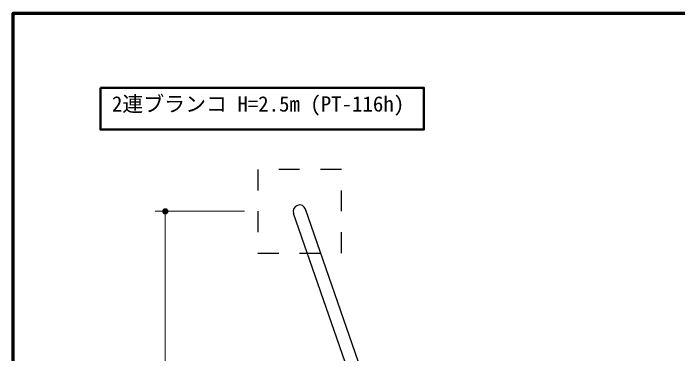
# Model space of a CAD drawing. Units: millimetres at full size, sheet at 1:40; details may follow other scales. Extents: x 600 to 16200, y 600 to 11280.
# Drawn here: x 600 to 3778, y 9654 to 11280 of the extents above; entities that cross this region are included whole.
import ezdxf
from ezdxf.enums import TextEntityAlignment as Align

# ---------------------------------------------------------------- set-up
doc = ezdxf.new("R2010")
doc.units = ezdxf.units.MM
doc.header["$LTSCALE"] = 40
doc.linetypes.add('USER2', pattern=[5, 2.5, -2.5])
for name, color, linetype, lineweight in [('D-STR-DIM\u3000寸法線、寸法値', 7, 'Continuous', 13), ('D-STR-TXT\u3000文字列', 7, 'Continuous', 13), ('D-STR\u3000構造物外形線', 1, 'Continuous', 25), ('D-TTL', 7, 'Continuous', 70), ('D-TTL-FRAM\u3000タイトル枠、凡例図枠', 2, 'Continuous', 50)]:
    doc.layers.add(name, color=color, linetype=linetype, lineweight=lineweight)
doc.styles.add('ＭＳ ゴシック', font='')
doc.styles.get('ＭＳ ゴシック').set_extended_font_data('MS Gothic')

# ---------------------------------------------------------------- blocks, each defined once
blk = doc.blocks.new('filled_dot')
at = {"color": 0, "linetype": 'Continuous', "lineweight": -2, "const_width": 1.25}
blk.add_lwpolyline([(-0.625, 0, 1), (0.625, 0, 1)], format="xyb", close=True, dxfattribs=at)

msp = doc.modelspace()

# ---------------------------------------------------------------- linework, layer by layer
at = {"layer": 'D-STR-DIM\u3000寸法線、寸法値'}
for p, q in [((1705.32, 10334.05), (1278.91, 10334.05)), ((1326.91, 7434.05), (1326.91, 10334.05))]:
    msp.add_line(p, q, dxfattribs=at)
at = {"layer": 'D-STR\u3000構造物外形線'}
for p, q in [((2450.88, 9037.37), (1997.9, 10343.96)), ((2393.72, 9017.56), (1940.74, 10324.14))]:
    msp.add_line(p, q, dxfattribs=at)
at = {"layer": 'D-STR\u3000構造物外形線', "linetype": 'USER2'}
msp.add_lwpolyline([(1769.32, 10134.05), (2169.32, 10134.05), (2169.32, 10534.05), (1769.32, 10534.05)], close=True, dxfattribs=at)
at = {"layer": 'D-STR\u3000構造物外形線'}
msp.add_arc((1969.32, 10334.05), 30.25, 19.12106, 199.12106, dxfattribs=at)
at = {"layer": 'D-TTL'}
msp.add_lwpolyline([(600, 600), (600, 11280), (16200, 11280), (16200, 600)], close=True, dxfattribs=at)
at = {"layer": 'D-TTL-FRAM\u3000タイトル枠、凡例図枠'}
msp.add_lwpolyline([(1016.87, 10924.34), (2563.66, 10924.34), (2563.66, 10724.77), (1016.87, 10724.77)], close=True, dxfattribs=at)

# ---------------------------------------------------------------- block references
at = {"layer": 'D-STR-DIM\u3000寸法線、寸法値', "xscale": 12, "yscale": 12, "rotation": 270}
msp.add_blockref('filled_dot', (1326.91, 10334.05), dxfattribs=at)

# ---------------------------------------------------------------- texts
at = {"layer": 'D-STR-TXT\u3000文字列', "style": 'ＭＳ ゴシック'}
msp.add_text('2連ブランコ H=2.5m (PT-116h)', height=73.31, dxfattribs=at).set_placement((1071.92, 10883.83), align=Align.TOP_LEFT)

doc.saveas('drawing.dxf')
